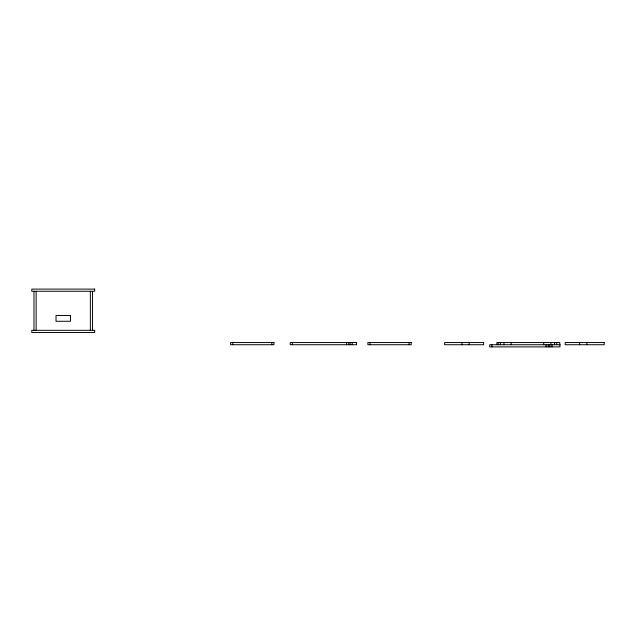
<?xml version="1.0" encoding="UTF-8"?>
<svg xmlns="http://www.w3.org/2000/svg" width="636" height="636" viewBox="0 0 636 636"><rect width="100%" height="100%" fill="white"/><g stroke="black" fill="none" stroke-linecap="round" stroke-linejoin="round"><path stroke-width="0.95" d="M586.853 342.558L586.853 344.728M579.619 342.558L579.619 344.728M559.783 344.728L559.783 342.558L496.891 342.558L496.891 344.728M556.707 342.558L556.707 344.728M554.536 342.558L554.536 344.728M552.008 344.728L552.008 346.89M550.919 342.558L550.919 344.728M549.838 344.728L549.838 346.89M548.272 344.728L548.272 346.89M546.109 344.728L546.109 346.89M543.693 342.558L543.693 344.728M511.161 342.558L511.161 344.728M503.935 342.558L503.935 344.728M500.317 342.558L500.317 344.728M498.147 342.558L498.147 344.728M491.89 344.728L491.89 346.89M469.185 342.558L469.185 344.728M461.959 342.558L461.959 344.728M409.075 342.558L409.075 344.728M370.041 342.558L370.041 344.728M352.209 342.558L352.209 344.728M350.046 342.558L350.046 344.728M348.759 342.558L348.759 344.728M346.588 342.558L346.588 344.728M292.369 342.558L292.369 344.728M271.795 342.558L271.795 344.728M232.752 342.558L232.752 344.728M92.522 291.272L92.522 330.315M90.352 291.272L90.352 330.315M36.141 291.272L36.141 330.315M33.97 291.272L33.97 330.315M94.692 289.11L31.8 289.11L31.8 291.272L94.692 291.272L94.692 289.11M70.477 315.496L56.016 315.496L56.016 321.275L70.477 321.275L70.477 315.496M94.692 330.315L31.8 330.315L31.8 332.485L94.692 332.485L94.692 330.315M273.957 342.558L230.59 342.558L230.59 344.728L273.957 344.728L273.957 342.558M356.573 342.558L290.199 342.558L290.199 344.728L356.573 344.728L356.573 342.558M411.246 342.558L367.87 342.558L367.87 344.728L411.246 344.728L411.246 342.558M483.646 342.558L444.604 342.558L444.604 344.728L483.646 344.728L483.646 342.558M604.2 342.558L565.166 342.558L565.166 344.728L604.2 344.728L604.2 342.558M559.974 344.728L489.72 344.728L489.72 346.89L559.974 346.89L559.974 344.728"/></g></svg>
